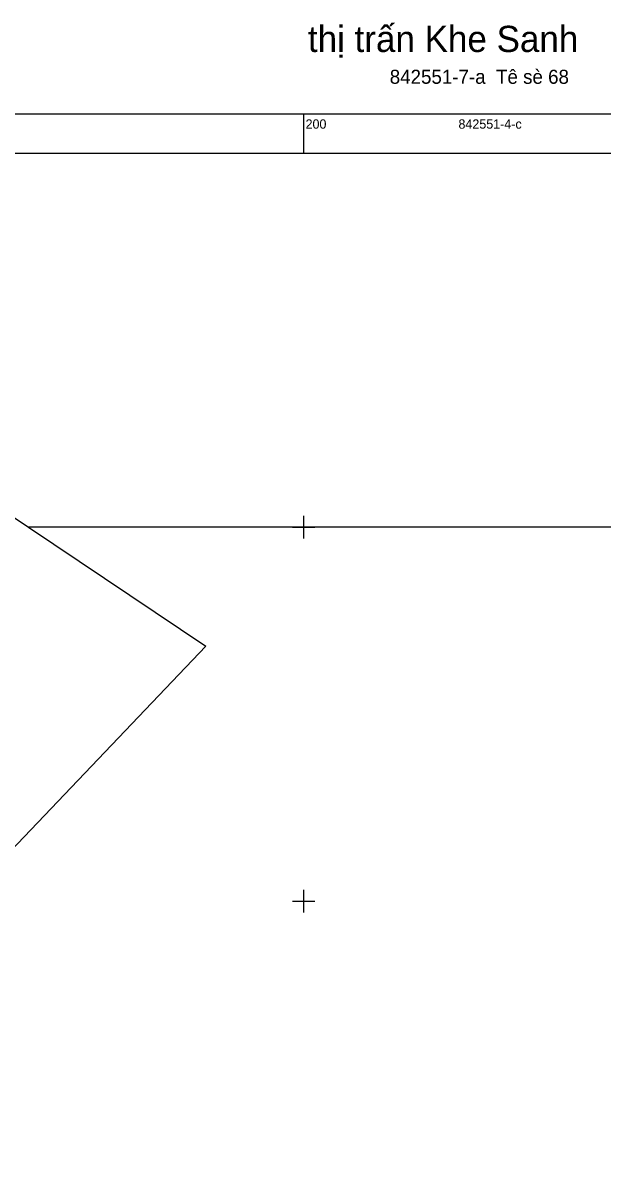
# Model space of a CAD drawing. Extents: x 550890 to 551618, y 1839259 to 1840146.
# Drawn here: x 551124.8 to 551280.2, y 1839830.8 to 1840134.8 of the extents above; entities that cross this region are included whole.
import ezdxf

# ---------------------------------------------------------------- set-up
doc = ezdxf.new("R2010")
doc.units = 0
for name, color, linetype in [('Level 10', 7, 'Continuous'), ('Level 24', 7, 'Continuous'), ('Level 63', 7, 'Continuous')]:
    doc.layers.add(name, color=color, linetype=linetype)

msp = doc.modelspace()

# ---------------------------------------------------------------- linework, layer by layer
at = {"layer": 'Level 10'}
msp.add_lwpolyline([(551022.88, 1839945.75), (551073.67, 1840000), (551093.97, 1840021.69), (551126.34, 1840000), (551173.84, 1839968.17), (551114.32, 1839905.86), (551087.59, 1839846.66), (551063, 1839856)], dxfattribs=at)
at = {"layer": 'Level 24'}
msp.add_line((551380.09, 1840000), (551126.34, 1840000), dxfattribs=at)
at = {"layer": 'Level 63'}
msp.add_lwpolyline([(550889.5, 1840110.5), (551610.5, 1840110.5), (551610.5, 1839389.5), (550889.5, 1839389.5)], close=True, dxfattribs=at)
for points in [[(551200, 1840100), (551200, 1840110.5)], [(551383.96, 1840100), (551600, 1840100), (551600, 1839400), (550900, 1839400), (550900, 1840100), (551379.89, 1840100)], [(551200, 1839997), (551200, 1840003)], [(551197, 1840000), (551203, 1840000)], [(551200, 1839897), (551200, 1839903)], [(551197, 1839900), (551203, 1839900)]]:
    msp.add_lwpolyline(points, dxfattribs=at)

# ---------------------------------------------------------------- texts
for s, height, p in [('thị trấn Khe Sanh', 7, (551201.14, 1840127)), ('842551-7-a', 3.75, (551223.02, 1840118.5)), ('Tê sè 68', 3.75, (551251.46, 1840118.5)), ('200', 2.5, (551200.5, 1840106.5)), ('842551-4-c', 2.5, (551241.41, 1840106.5))]:
    msp.add_text(s, height=height, dxfattribs=at).set_placement(p)

doc.saveas('drawing.dxf')
